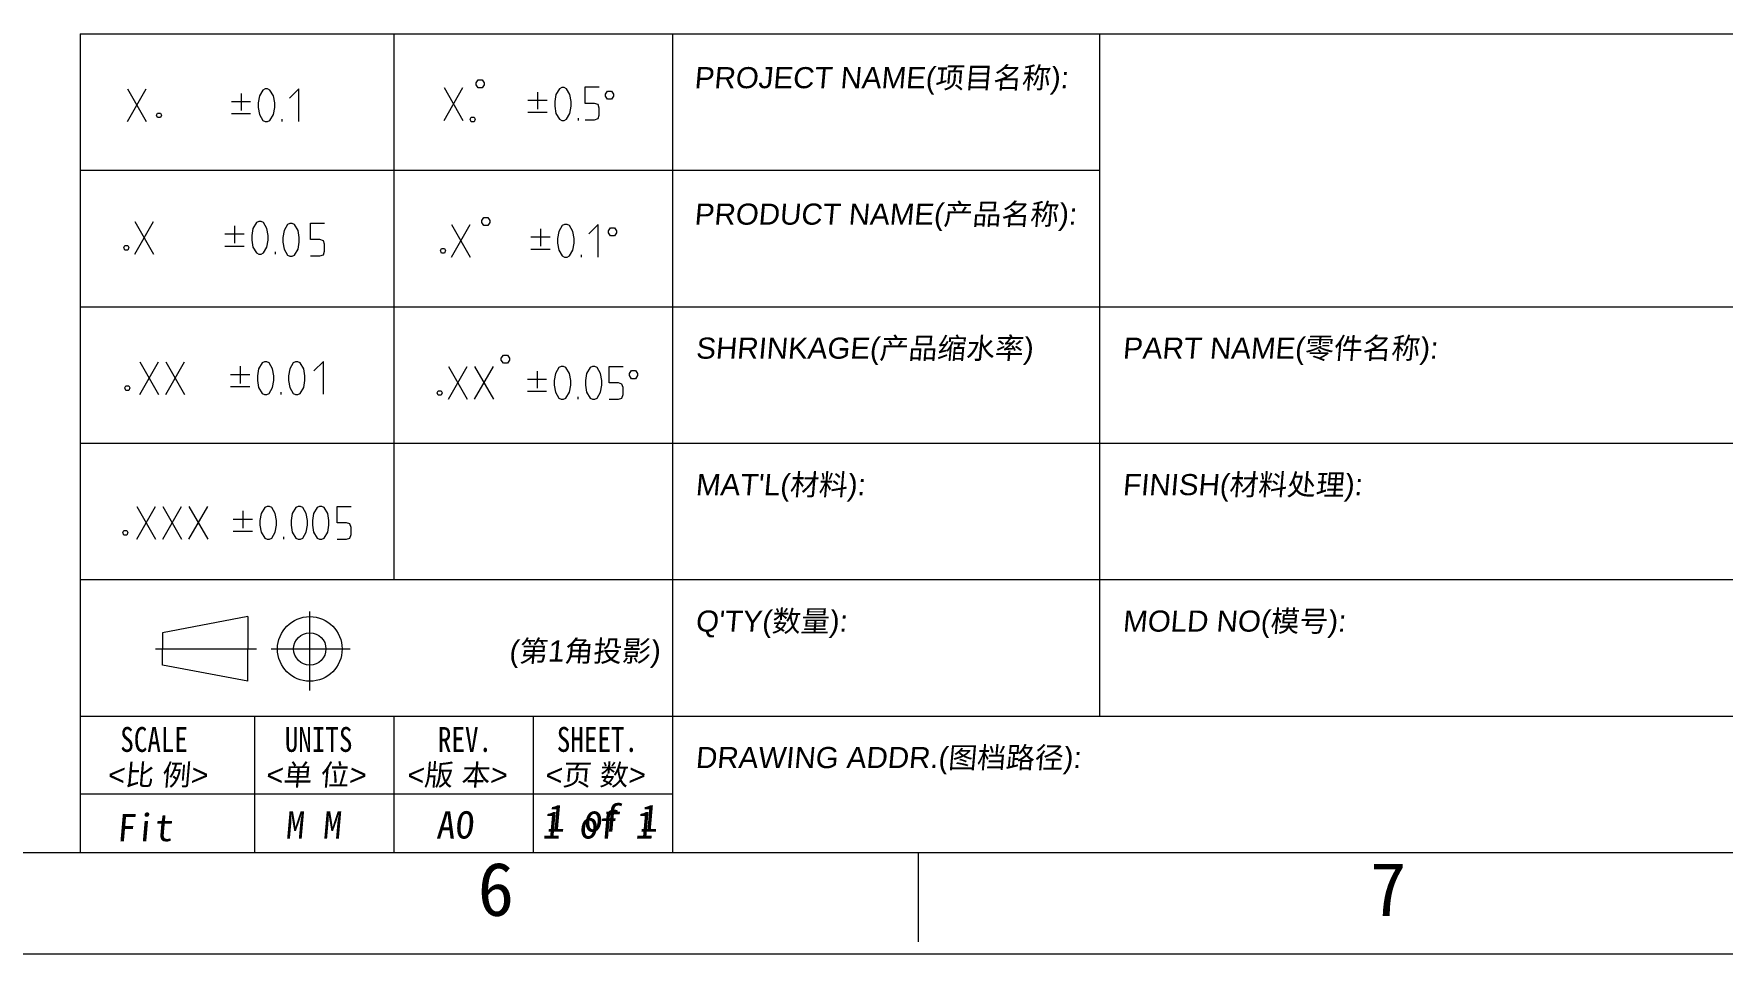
# Model space of a CAD drawing. Extents: x -144 to 4730, y -3845 to 502.
# Drawn here: x 1469.1 to 1558.2, y -3573 to -3524.4 of the extents above; entities that cross this region are included whole.
import ezdxf

# ---------------------------------------------------------------- set-up
doc = ezdxf.new("R2010")
doc.units = 0
doc.header["$LTSCALE"] = 15
doc.header["$MEASUREMENT"] = 0
doc.linetypes.add('CENTER', pattern=[0.6, 0.375, -0.075, 0.075, -0.075])
doc.layers.get('0').update_dxf_attribs({"linetype": 'CONTINUOUS'})
doc.layers.add('ce', color=1, linetype='CENTER', lineweight=5)
doc.layers.add('轮廊线', color=7, linetype='CONTINUOUS', lineweight=13)
doc.styles.get("Standard").update_dxf_attribs({"font": 'txt', "width": 0.8})
doc.styles.add('文字', font='宋体.ttf', dxfattribs={"oblique": 5})
doc.styles.add('标准', font='arial.ttf', dxfattribs={"oblique": 5})

# ---------------------------------------------------------------- blocks, each defined once
blk = doc.blocks.new('A4h')
at = {"layer": '轮廊线', "color": 7, "lineweight": 13}
for p, q in [((-252.81, 3.706), (-4.813, 3.706)), ((-60.738, 3.706), (-60.738, 0.454)), ((0, 0), (-257.518, 0))]:
    blk.add_line(p, q, dxfattribs=at)
at = {"layer": '轮廊线', "color": 7}
for s, p in [('6', (-76.788, 1.398)), ('7', (-44.273, 1.398))]:
    blk.add_text(s, height=1.951, dxfattribs=at).set_placement(p)

msp = doc.modelspace()

# ---------------------------------------------------------------- linework, layer by layer
at = {"layer": 'ce', "lineweight": 0}
for p, q in [((1483.65, -3559.09), (1483.65, -3554.936)), ((1483.65, -3559.09), (1483.65, -3554.936)), ((1475.502, -3556.905), (1480.84, -3556.905)), ((1475.502, -3556.905), (1480.84, -3556.905)), ((1481.604, -3556.905), (1485.774, -3556.905)), ((1481.604, -3556.905), (1485.774, -3556.905))]:
    msp.add_line(p, q, dxfattribs=at)
at = {"layer": '轮廊线', "color": 7, "linetype": 'Continuous', "lineweight": 9}
for p, q in [((1471.538, -3524.431), (1471.538, -3567.653)), ((1471.538, -3524.431), (1596.746, -3524.431)), ((1471.538, -3524.431), (1471.538, -3567.653)), ((1471.538, -3524.431), (1596.746, -3524.431)), ((1488.082, -3524.431), (1488.082, -3553.246)), ((1488.082, -3524.431), (1488.082, -3553.246)), ((1502.793, -3524.431), (1502.793, -3567.653)), ((1502.793, -3524.431), (1502.793, -3567.653)), ((1525.333, -3524.431), (1525.333, -3560.45)), ((1525.333, -3524.431), (1525.333, -3560.45)), ((1471.538, -3531.635), (1525.333, -3531.635)), ((1471.538, -3531.635), (1525.333, -3531.635)), ((1471.538, -3538.838), (1596.746, -3538.838)), ((1471.538, -3538.838), (1596.746, -3538.838)), ((1471.538, -3546.042), (1596.746, -3546.042)), ((1471.538, -3546.042), (1596.746, -3546.042)), ((1471.538, -3553.246), (1596.746, -3553.246)), ((1471.538, -3553.246), (1596.746, -3553.246)), ((1480.387, -3555.2), (1475.874, -3556.052)), ((1480.387, -3555.2), (1475.874, -3556.052)), ((1480.387, -3555.2), (1480.387, -3556.905)), ((1480.387, -3555.2), (1480.387, -3556.905)), ((1475.874, -3556.052), (1475.874, -3556.905)), ((1475.874, -3556.052), (1475.874, -3556.905)), ((1475.874, -3557.758), (1475.874, -3556.905)), ((1475.874, -3557.758), (1475.874, -3556.905)), ((1480.387, -3558.611), (1480.387, -3556.905)), ((1480.387, -3558.611), (1480.387, -3556.905)), ((1480.387, -3558.611), (1475.874, -3557.758)), ((1480.387, -3558.611), (1475.874, -3557.758)), ((1471.538, -3560.45), (1596.746, -3560.45)), ((1471.538, -3560.45), (1596.746, -3560.45)), ((1480.726, -3560.45), (1480.726, -3567.653)), ((1480.726, -3560.45), (1480.726, -3567.653)), ((1488.082, -3560.45), (1488.082, -3567.653)), ((1488.082, -3560.45), (1488.082, -3567.653)), ((1495.438, -3560.45), (1495.438, -3567.653)), ((1495.438, -3560.45), (1495.438, -3567.653)), ((1502.793, -3564.571), (1471.538, -3564.571)), ((1502.793, -3564.571), (1471.538, -3564.571))]:
    msp.add_line(p, q, dxfattribs=at)
at = {"layer": '轮廊线', "color": 3, "lineweight": 9}
for p, q in [((1474.027, -3527.339), (1475.015, -3529.068)), ((1474.027, -3529.068), (1475.015, -3527.339)), ((1474.027, -3527.339), (1475.015, -3529.068)), ((1474.027, -3529.068), (1475.015, -3527.339)), ((1480.023, -3527.578), (1480.023, -3528.483)), ((1480.023, -3527.578), (1480.023, -3528.483)), ((1481.178, -3527.401), (1480.993, -3527.709)), ((1481.178, -3527.401), (1480.993, -3527.709)), ((1481.302, -3527.339), (1481.178, -3527.401)), ((1481.302, -3527.339), (1481.178, -3527.401)), ((1481.425, -3527.339), (1481.302, -3527.339)), ((1481.425, -3527.339), (1481.302, -3527.339)), ((1481.549, -3527.401), (1481.425, -3527.339)), ((1481.549, -3527.401), (1481.425, -3527.339)), ((1481.734, -3527.709), (1481.549, -3527.401)), ((1481.734, -3527.709), (1481.549, -3527.401)), ((1483.065, -3527.339), (1482.571, -3527.833)), ((1483.065, -3527.339), (1482.571, -3527.833)), ((1483.065, -3529.068), (1483.065, -3527.339)), ((1483.065, -3529.068), (1483.065, -3527.339)), ((1490.735, -3527.273), (1491.723, -3529.002)), ((1490.735, -3529.002), (1491.723, -3527.273)), ((1490.735, -3527.273), (1491.723, -3529.002)), ((1490.735, -3529.002), (1491.723, -3527.273)), ((1492.429, -3527.015), (1492.535, -3526.856)), ((1492.429, -3527.015), (1492.535, -3526.856)), ((1492.429, -3527.122), (1492.429, -3527.015)), ((1492.429, -3527.122), (1492.429, -3527.015)), ((1492.535, -3527.281), (1492.429, -3527.122)), ((1492.535, -3527.281), (1492.429, -3527.122)), ((1492.535, -3526.856), (1492.748, -3526.856)), ((1492.535, -3526.856), (1492.748, -3526.856)), ((1492.748, -3527.281), (1492.535, -3527.281)), ((1492.748, -3527.281), (1492.535, -3527.281)), ((1492.748, -3526.856), (1492.854, -3527.015)), ((1492.748, -3526.856), (1492.854, -3527.015)), ((1492.854, -3527.122), (1492.748, -3527.281)), ((1492.854, -3527.122), (1492.748, -3527.281)), ((1492.854, -3527.015), (1492.854, -3527.122)), ((1492.854, -3527.015), (1492.854, -3527.122)), ((1495.669, -3527.513), (1495.669, -3528.417)), ((1495.669, -3527.513), (1495.669, -3528.417)), ((1496.639, -3527.644), (1496.577, -3528.014)), ((1496.639, -3527.644), (1496.577, -3528.014)), ((1496.824, -3527.335), (1496.639, -3527.644)), ((1496.824, -3527.335), (1496.639, -3527.644)), ((1496.948, -3527.273), (1496.824, -3527.335)), ((1496.948, -3527.273), (1496.824, -3527.335)), ((1497.071, -3527.273), (1496.948, -3527.273)), ((1497.071, -3527.273), (1496.948, -3527.273)), ((1497.195, -3527.335), (1497.071, -3527.273)), ((1497.195, -3527.335), (1497.071, -3527.273)), ((1497.38, -3527.644), (1497.195, -3527.335)), ((1497.38, -3527.644), (1497.195, -3527.335)), ((1497.442, -3528.014), (1497.38, -3527.644)), ((1497.442, -3528.014), (1497.38, -3527.644)), ((1498.187, -3527.241), (1498.928, -3527.241)), ((1498.187, -3528.106), (1498.187, -3527.241)), ((1498.187, -3527.241), (1498.928, -3527.241)), ((1498.187, -3528.106), (1498.187, -3527.241)), ((1499.259, -3527.619), (1499.365, -3527.46)), ((1499.259, -3527.619), (1499.365, -3527.46)), ((1499.259, -3527.726), (1499.259, -3527.619)), ((1499.259, -3527.726), (1499.259, -3527.619)), ((1499.365, -3527.46), (1499.578, -3527.46)), ((1499.365, -3527.46), (1499.578, -3527.46)), ((1499.578, -3527.46), (1499.684, -3527.619)), ((1499.578, -3527.46), (1499.684, -3527.619)), ((1499.684, -3527.619), (1499.684, -3527.726)), ((1499.684, -3527.619), (1499.684, -3527.726)), ((1479.517, -3528.004), (1480.528, -3528.004)), ((1479.517, -3528.004), (1480.528, -3528.004)), ((1480.993, -3527.709), (1480.931, -3528.08)), ((1480.993, -3527.709), (1480.931, -3528.08)), ((1480.931, -3528.08), (1480.931, -3528.327)), ((1480.931, -3528.08), (1480.931, -3528.327)), ((1480.931, -3528.327), (1480.993, -3528.698)), ((1480.931, -3528.327), (1480.993, -3528.698)), ((1481.796, -3528.08), (1481.734, -3527.709)), ((1481.796, -3528.08), (1481.734, -3527.709)), ((1481.734, -3528.698), (1481.796, -3528.327)), ((1481.734, -3528.698), (1481.796, -3528.327)), ((1481.796, -3528.327), (1481.796, -3528.08)), ((1481.796, -3528.327), (1481.796, -3528.08)), ((1495.163, -3527.938), (1496.174, -3527.938)), ((1495.163, -3527.938), (1496.174, -3527.938)), ((1495.163, -3528.577), (1496.174, -3528.577)), ((1495.163, -3528.577), (1496.174, -3528.577)), ((1496.577, -3528.014), (1496.577, -3528.261)), ((1496.577, -3528.014), (1496.577, -3528.261)), ((1496.577, -3528.261), (1496.639, -3528.632)), ((1496.577, -3528.261), (1496.639, -3528.632)), ((1497.38, -3528.632), (1497.442, -3528.261)), ((1497.38, -3528.632), (1497.442, -3528.261)), ((1497.442, -3528.261), (1497.442, -3528.014)), ((1497.442, -3528.261), (1497.442, -3528.014)), ((1498.681, -3528.106), (1498.187, -3528.106)), ((1498.681, -3528.106), (1498.187, -3528.106)), ((1498.866, -3528.168), (1498.681, -3528.106)), ((1498.866, -3528.168), (1498.681, -3528.106)), ((1498.928, -3528.353), (1498.866, -3528.168)), ((1498.928, -3528.353), (1498.866, -3528.168)), ((1498.928, -3528.724), (1498.928, -3528.353)), ((1498.928, -3528.724), (1498.928, -3528.353)), ((1499.365, -3527.885), (1499.259, -3527.726)), ((1499.365, -3527.885), (1499.259, -3527.726)), ((1499.578, -3527.885), (1499.365, -3527.885)), ((1499.578, -3527.885), (1499.365, -3527.885)), ((1499.684, -3527.726), (1499.578, -3527.885)), ((1499.684, -3527.726), (1499.578, -3527.885)), ((1475.562, -3528.722), (1475.615, -3528.616)), ((1475.562, -3528.722), (1475.615, -3528.616)), ((1475.615, -3528.855), (1475.562, -3528.722)), ((1475.615, -3528.855), (1475.562, -3528.722)), ((1475.615, -3528.616), (1475.775, -3528.616)), ((1475.615, -3528.616), (1475.775, -3528.616)), ((1475.775, -3528.855), (1475.615, -3528.855)), ((1475.775, -3528.855), (1475.615, -3528.855)), ((1475.775, -3528.616), (1475.828, -3528.722)), ((1475.775, -3528.616), (1475.828, -3528.722)), ((1475.828, -3528.722), (1475.775, -3528.855)), ((1475.828, -3528.722), (1475.775, -3528.855)), ((1479.517, -3528.642), (1480.528, -3528.642)), ((1479.517, -3528.642), (1480.528, -3528.642)), ((1480.993, -3528.698), (1481.178, -3529.006)), ((1480.993, -3528.698), (1481.178, -3529.006)), ((1481.178, -3529.006), (1481.302, -3529.068)), ((1481.178, -3529.006), (1481.302, -3529.068)), ((1481.302, -3529.068), (1481.425, -3529.068)), ((1481.302, -3529.068), (1481.425, -3529.068)), ((1481.425, -3529.068), (1481.549, -3529.006)), ((1481.425, -3529.068), (1481.549, -3529.006)), ((1481.549, -3529.006), (1481.734, -3528.698)), ((1481.549, -3529.006), (1481.734, -3528.698)), ((1482.184, -3529.068), (1482.184, -3528.945)), ((1482.184, -3529.068), (1482.184, -3528.945)), ((1492.107, -3528.945), (1492.16, -3528.838)), ((1492.107, -3528.945), (1492.16, -3528.838)), ((1492.16, -3529.078), (1492.107, -3528.945)), ((1492.16, -3529.078), (1492.107, -3528.945)), ((1492.16, -3528.838), (1492.319, -3528.838)), ((1492.16, -3528.838), (1492.319, -3528.838)), ((1492.319, -3529.078), (1492.16, -3529.078)), ((1492.319, -3529.078), (1492.16, -3529.078)), ((1492.319, -3528.838), (1492.373, -3528.945)), ((1492.319, -3528.838), (1492.373, -3528.945)), ((1492.373, -3528.945), (1492.319, -3529.078)), ((1492.373, -3528.945), (1492.319, -3529.078)), ((1496.639, -3528.632), (1496.824, -3528.941)), ((1496.639, -3528.632), (1496.824, -3528.941)), ((1496.824, -3528.941), (1496.948, -3529.002)), ((1496.824, -3528.941), (1496.948, -3529.002)), ((1496.948, -3529.002), (1497.071, -3529.002)), ((1496.948, -3529.002), (1497.071, -3529.002)), ((1497.071, -3529.002), (1497.195, -3528.941)), ((1497.071, -3529.002), (1497.195, -3528.941)), ((1497.195, -3528.941), (1497.38, -3528.632)), ((1497.195, -3528.941), (1497.38, -3528.632)), ((1497.83, -3529.002), (1497.83, -3528.879)), ((1497.83, -3529.002), (1497.83, -3528.879)), ((1498.187, -3528.971), (1498.681, -3528.971)), ((1498.187, -3528.971), (1498.681, -3528.971)), ((1498.681, -3528.971), (1498.866, -3528.909)), ((1498.681, -3528.971), (1498.866, -3528.909)), ((1498.866, -3528.909), (1498.928, -3528.724)), ((1498.866, -3528.909), (1498.928, -3528.724)), ((1474.417, -3534.333), (1475.405, -3536.062)), ((1474.417, -3536.062), (1475.405, -3534.333)), ((1474.417, -3534.333), (1475.405, -3536.062)), ((1474.417, -3536.062), (1475.405, -3534.333)), ((1479.674, -3534.573), (1479.674, -3535.477)), ((1479.674, -3534.573), (1479.674, -3535.477)), ((1480.644, -3534.704), (1480.583, -3535.074)), ((1480.644, -3534.704), (1480.583, -3535.074)), ((1480.83, -3534.395), (1480.644, -3534.704)), ((1480.83, -3534.395), (1480.644, -3534.704)), ((1480.953, -3534.333), (1480.83, -3534.395)), ((1480.953, -3534.333), (1480.83, -3534.395)), ((1481.077, -3534.333), (1480.953, -3534.333)), ((1481.077, -3534.333), (1480.953, -3534.333)), ((1481.2, -3534.395), (1481.077, -3534.333)), ((1481.2, -3534.395), (1481.077, -3534.333)), ((1481.386, -3534.704), (1481.2, -3534.395)), ((1481.386, -3534.704), (1481.2, -3534.395)), ((1481.447, -3535.074), (1481.386, -3534.704)), ((1481.447, -3535.074), (1481.386, -3534.704)), ((1482.291, -3534.814), (1482.229, -3535.184)), ((1482.291, -3534.814), (1482.229, -3535.184)), ((1482.476, -3534.505), (1482.291, -3534.814)), ((1482.476, -3534.505), (1482.291, -3534.814)), ((1482.599, -3534.443), (1482.476, -3534.505)), ((1482.599, -3534.443), (1482.476, -3534.505)), ((1482.723, -3534.443), (1482.599, -3534.443)), ((1482.723, -3534.443), (1482.599, -3534.443)), ((1482.846, -3534.505), (1482.723, -3534.443)), ((1482.846, -3534.505), (1482.723, -3534.443)), ((1483.032, -3534.814), (1482.846, -3534.505)), ((1483.032, -3534.814), (1482.846, -3534.505)), ((1483.094, -3535.184), (1483.032, -3534.814)), ((1483.094, -3535.184), (1483.032, -3534.814)), ((1483.685, -3534.426), (1484.426, -3534.426)), ((1483.685, -3535.291), (1483.685, -3534.426)), ((1483.685, -3534.426), (1484.426, -3534.426)), ((1483.685, -3535.291), (1483.685, -3534.426)), ((1491.123, -3534.493), (1492.111, -3536.222)), ((1491.123, -3536.222), (1492.111, -3534.493)), ((1491.123, -3534.493), (1492.111, -3536.222)), ((1491.123, -3536.222), (1492.111, -3534.493)), ((1491.123, -3534.493), (1492.111, -3536.222)), ((1491.123, -3536.222), (1492.111, -3534.493)), ((1491.123, -3534.493), (1492.111, -3536.222)), ((1491.123, -3536.222), (1492.111, -3534.493)), ((1492.731, -3534.283), (1492.837, -3534.123)), ((1492.731, -3534.283), (1492.837, -3534.123)), ((1492.731, -3534.389), (1492.731, -3534.283)), ((1492.731, -3534.389), (1492.731, -3534.283)), ((1492.837, -3534.549), (1492.731, -3534.389)), ((1492.837, -3534.549), (1492.731, -3534.389)), ((1492.837, -3534.123), (1493.05, -3534.123)), ((1492.837, -3534.123), (1493.05, -3534.123)), ((1493.05, -3534.549), (1492.837, -3534.549)), ((1493.05, -3534.549), (1492.837, -3534.549)), ((1493.05, -3534.123), (1493.157, -3534.283)), ((1493.05, -3534.123), (1493.157, -3534.283)), ((1493.157, -3534.389), (1493.05, -3534.549)), ((1493.157, -3534.389), (1493.05, -3534.549)), ((1493.157, -3534.283), (1493.157, -3534.389)), ((1493.157, -3534.283), (1493.157, -3534.389)), ((1495.821, -3534.732), (1495.821, -3535.637)), ((1495.821, -3534.732), (1495.821, -3535.637)), ((1495.821, -3534.732), (1495.821, -3535.637)), ((1495.821, -3534.732), (1495.821, -3535.637)), ((1496.976, -3534.555), (1496.791, -3534.863)), ((1496.976, -3534.555), (1496.791, -3534.863)), ((1496.976, -3534.555), (1496.791, -3534.863)), ((1496.976, -3534.555), (1496.791, -3534.863)), ((1497.099, -3534.493), (1496.976, -3534.555)), ((1497.099, -3534.493), (1496.976, -3534.555)), ((1497.099, -3534.493), (1496.976, -3534.555)), ((1497.099, -3534.493), (1496.976, -3534.555)), ((1497.223, -3534.493), (1497.099, -3534.493)), ((1497.223, -3534.493), (1497.099, -3534.493)), ((1497.223, -3534.493), (1497.099, -3534.493)), ((1497.223, -3534.493), (1497.099, -3534.493)), ((1497.346, -3534.555), (1497.223, -3534.493)), ((1497.346, -3534.555), (1497.223, -3534.493)), ((1497.346, -3534.555), (1497.223, -3534.493)), ((1497.346, -3534.555), (1497.223, -3534.493)), ((1497.532, -3534.863), (1497.346, -3534.555)), ((1497.532, -3534.863), (1497.346, -3534.555)), ((1497.532, -3534.863), (1497.346, -3534.555)), ((1497.532, -3534.863), (1497.346, -3534.555)), ((1498.863, -3534.493), (1498.369, -3534.987)), ((1498.863, -3534.493), (1498.369, -3534.987)), ((1498.863, -3534.493), (1498.369, -3534.987)), ((1498.863, -3534.493), (1498.369, -3534.987)), ((1498.863, -3536.222), (1498.863, -3534.493)), ((1498.863, -3536.222), (1498.863, -3534.493)), ((1498.863, -3536.222), (1498.863, -3534.493)), ((1498.863, -3536.222), (1498.863, -3534.493)), ((1499.411, -3534.839), (1499.517, -3534.679)), ((1499.411, -3534.839), (1499.517, -3534.679)), ((1499.411, -3534.839), (1499.517, -3534.679)), ((1499.411, -3534.839), (1499.517, -3534.679)), ((1499.517, -3534.679), (1499.73, -3534.679)), ((1499.517, -3534.679), (1499.73, -3534.679)), ((1499.517, -3534.679), (1499.73, -3534.679)), ((1499.517, -3534.679), (1499.73, -3534.679)), ((1499.73, -3534.679), (1499.836, -3534.839)), ((1499.73, -3534.679), (1499.836, -3534.839)), ((1499.73, -3534.679), (1499.836, -3534.839)), ((1499.73, -3534.679), (1499.836, -3534.839)), ((1473.838, -3535.716), (1473.891, -3535.61)), ((1473.838, -3535.716), (1473.891, -3535.61)), ((1473.891, -3535.61), (1474.051, -3535.61)), ((1473.891, -3535.61), (1474.051, -3535.61)), ((1474.051, -3535.61), (1474.104, -3535.716)), ((1474.051, -3535.61), (1474.104, -3535.716)), ((1479.169, -3534.998), (1480.18, -3534.998)), ((1479.169, -3534.998), (1480.18, -3534.998)), ((1479.169, -3535.637), (1480.18, -3535.637)), ((1479.169, -3535.637), (1480.18, -3535.637)), ((1480.583, -3535.074), (1480.583, -3535.321)), ((1480.583, -3535.074), (1480.583, -3535.321)), ((1480.583, -3535.321), (1480.644, -3535.692)), ((1480.583, -3535.321), (1480.644, -3535.692)), ((1480.644, -3535.692), (1480.83, -3536)), ((1480.644, -3535.692), (1480.83, -3536)), ((1481.2, -3536), (1481.386, -3535.692)), ((1481.2, -3536), (1481.386, -3535.692)), ((1481.386, -3535.692), (1481.447, -3535.321)), ((1481.386, -3535.692), (1481.447, -3535.321)), ((1481.447, -3535.321), (1481.447, -3535.074)), ((1481.447, -3535.321), (1481.447, -3535.074)), ((1482.229, -3535.184), (1482.229, -3535.431)), ((1482.229, -3535.184), (1482.229, -3535.431)), ((1482.229, -3535.431), (1482.291, -3535.802)), ((1482.229, -3535.431), (1482.291, -3535.802)), ((1483.032, -3535.802), (1483.094, -3535.431)), ((1483.032, -3535.802), (1483.094, -3535.431)), ((1483.094, -3535.431), (1483.094, -3535.184)), ((1483.094, -3535.431), (1483.094, -3535.184)), ((1484.179, -3535.291), (1483.685, -3535.291)), ((1484.179, -3535.291), (1483.685, -3535.291)), ((1484.364, -3535.353), (1484.179, -3535.291)), ((1484.364, -3535.353), (1484.179, -3535.291)), ((1484.426, -3535.538), (1484.364, -3535.353)), ((1484.426, -3535.538), (1484.364, -3535.353)), ((1484.426, -3535.909), (1484.426, -3535.538)), ((1484.426, -3535.909), (1484.426, -3535.538)), ((1495.315, -3535.158), (1496.326, -3535.158)), ((1495.315, -3535.158), (1496.326, -3535.158)), ((1495.315, -3535.158), (1496.326, -3535.158)), ((1495.315, -3535.158), (1496.326, -3535.158)), ((1496.791, -3534.863), (1496.729, -3535.234)), ((1496.791, -3534.863), (1496.729, -3535.234)), ((1496.791, -3534.863), (1496.729, -3535.234)), ((1496.791, -3534.863), (1496.729, -3535.234)), ((1496.729, -3535.234), (1496.729, -3535.481)), ((1496.729, -3535.234), (1496.729, -3535.481)), ((1496.729, -3535.234), (1496.729, -3535.481)), ((1496.729, -3535.234), (1496.729, -3535.481)), ((1496.729, -3535.481), (1496.791, -3535.851)), ((1496.729, -3535.481), (1496.791, -3535.851)), ((1496.729, -3535.481), (1496.791, -3535.851)), ((1496.729, -3535.481), (1496.791, -3535.851)), ((1497.594, -3535.234), (1497.532, -3534.863)), ((1497.594, -3535.234), (1497.532, -3534.863)), ((1497.594, -3535.234), (1497.532, -3534.863)), ((1497.594, -3535.234), (1497.532, -3534.863)), ((1497.532, -3535.851), (1497.594, -3535.481)), ((1497.532, -3535.851), (1497.594, -3535.481)), ((1497.532, -3535.851), (1497.594, -3535.481)), ((1497.532, -3535.851), (1497.594, -3535.481)), ((1497.594, -3535.481), (1497.594, -3535.234)), ((1497.594, -3535.481), (1497.594, -3535.234)), ((1497.594, -3535.481), (1497.594, -3535.234)), ((1497.594, -3535.481), (1497.594, -3535.234)), ((1499.411, -3534.945), (1499.411, -3534.839)), ((1499.411, -3534.945), (1499.411, -3534.839)), ((1499.411, -3534.945), (1499.411, -3534.839)), ((1499.411, -3534.945), (1499.411, -3534.839)), ((1499.517, -3535.105), (1499.411, -3534.945)), ((1499.517, -3535.105), (1499.411, -3534.945)), ((1499.517, -3535.105), (1499.411, -3534.945)), ((1499.517, -3535.105), (1499.411, -3534.945)), ((1499.73, -3535.105), (1499.517, -3535.105)), ((1499.73, -3535.105), (1499.517, -3535.105)), ((1499.73, -3535.105), (1499.517, -3535.105)), ((1499.73, -3535.105), (1499.517, -3535.105)), ((1499.836, -3534.945), (1499.73, -3535.105)), ((1499.836, -3534.945), (1499.73, -3535.105)), ((1499.836, -3534.945), (1499.73, -3535.105)), ((1499.836, -3534.945), (1499.73, -3535.105)), ((1499.836, -3534.839), (1499.836, -3534.945)), ((1499.836, -3534.839), (1499.836, -3534.945)), ((1499.836, -3534.839), (1499.836, -3534.945)), ((1499.836, -3534.839), (1499.836, -3534.945)), ((1473.891, -3535.849), (1473.838, -3535.716)), ((1473.891, -3535.849), (1473.838, -3535.716)), ((1474.051, -3535.849), (1473.891, -3535.849)), ((1474.051, -3535.849), (1473.891, -3535.849)), ((1474.104, -3535.716), (1474.051, -3535.849)), ((1474.104, -3535.716), (1474.051, -3535.849)), ((1480.83, -3536), (1480.953, -3536.062)), ((1480.83, -3536), (1480.953, -3536.062)), ((1480.953, -3536.062), (1481.077, -3536.062)), ((1480.953, -3536.062), (1481.077, -3536.062)), ((1481.077, -3536.062), (1481.2, -3536)), ((1481.077, -3536.062), (1481.2, -3536)), ((1481.835, -3536.062), (1481.835, -3535.939)), ((1481.835, -3536.062), (1481.835, -3535.939)), ((1482.291, -3535.802), (1482.476, -3536.11)), ((1482.291, -3535.802), (1482.476, -3536.11)), ((1482.476, -3536.11), (1482.599, -3536.172)), ((1482.476, -3536.11), (1482.599, -3536.172)), ((1482.599, -3536.172), (1482.723, -3536.172)), ((1482.599, -3536.172), (1482.723, -3536.172)), ((1482.723, -3536.172), (1482.846, -3536.11)), ((1482.723, -3536.172), (1482.846, -3536.11)), ((1482.846, -3536.11), (1483.032, -3535.802)), ((1482.846, -3536.11), (1483.032, -3535.802)), ((1483.685, -3536.156), (1484.179, -3536.156)), ((1483.685, -3536.156), (1484.179, -3536.156)), ((1484.179, -3536.156), (1484.364, -3536.094)), ((1484.179, -3536.156), (1484.364, -3536.094)), ((1484.364, -3536.094), (1484.426, -3535.909)), ((1484.364, -3536.094), (1484.426, -3535.909)), ((1490.548, -3535.876), (1490.602, -3535.77)), ((1490.548, -3535.876), (1490.602, -3535.77)), ((1490.548, -3535.876), (1490.602, -3535.77)), ((1490.548, -3535.876), (1490.602, -3535.77)), ((1490.602, -3536.009), (1490.548, -3535.876)), ((1490.602, -3536.009), (1490.548, -3535.876)), ((1490.602, -3536.009), (1490.548, -3535.876)), ((1490.602, -3536.009), (1490.548, -3535.876)), ((1490.602, -3535.77), (1490.761, -3535.77)), ((1490.602, -3535.77), (1490.761, -3535.77)), ((1490.602, -3535.77), (1490.761, -3535.77)), ((1490.602, -3535.77), (1490.761, -3535.77)), ((1490.761, -3536.009), (1490.602, -3536.009)), ((1490.761, -3536.009), (1490.602, -3536.009)), ((1490.761, -3536.009), (1490.602, -3536.009)), ((1490.761, -3536.009), (1490.602, -3536.009)), ((1490.761, -3535.77), (1490.815, -3535.876)), ((1490.761, -3535.77), (1490.815, -3535.876)), ((1490.761, -3535.77), (1490.815, -3535.876)), ((1490.761, -3535.77), (1490.815, -3535.876)), ((1490.815, -3535.876), (1490.761, -3536.009)), ((1490.815, -3535.876), (1490.761, -3536.009)), ((1490.815, -3535.876), (1490.761, -3536.009)), ((1490.815, -3535.876), (1490.761, -3536.009)), ((1495.315, -3535.796), (1496.326, -3535.796)), ((1495.315, -3535.796), (1496.326, -3535.796)), ((1495.315, -3535.796), (1496.326, -3535.796)), ((1495.315, -3535.796), (1496.326, -3535.796)), ((1496.791, -3535.851), (1496.976, -3536.16)), ((1496.791, -3535.851), (1496.976, -3536.16)), ((1496.791, -3535.851), (1496.976, -3536.16)), ((1496.791, -3535.851), (1496.976, -3536.16)), ((1496.976, -3536.16), (1497.099, -3536.222)), ((1496.976, -3536.16), (1497.099, -3536.222)), ((1496.976, -3536.16), (1497.099, -3536.222)), ((1496.976, -3536.16), (1497.099, -3536.222)), ((1497.099, -3536.222), (1497.223, -3536.222)), ((1497.099, -3536.222), (1497.223, -3536.222)), ((1497.099, -3536.222), (1497.223, -3536.222)), ((1497.099, -3536.222), (1497.223, -3536.222)), ((1497.223, -3536.222), (1497.346, -3536.16)), ((1497.223, -3536.222), (1497.346, -3536.16)), ((1497.223, -3536.222), (1497.346, -3536.16)), ((1497.223, -3536.222), (1497.346, -3536.16)), ((1497.346, -3536.16), (1497.532, -3535.851)), ((1497.346, -3536.16), (1497.532, -3535.851)), ((1497.346, -3536.16), (1497.532, -3535.851)), ((1497.346, -3536.16), (1497.532, -3535.851)), ((1497.981, -3536.222), (1497.981, -3536.098)), ((1497.981, -3536.222), (1497.981, -3536.098)), ((1497.981, -3536.222), (1497.981, -3536.098)), ((1497.981, -3536.222), (1497.981, -3536.098)), ((1474.674, -3541.746), (1475.662, -3543.475)), ((1474.674, -3543.475), (1475.662, -3541.746)), ((1474.674, -3541.746), (1475.662, -3543.475)), ((1474.674, -3543.475), (1475.662, -3541.746)), ((1476.05, -3541.746), (1477.038, -3543.475)), ((1476.05, -3543.475), (1477.038, -3541.746)), ((1476.05, -3541.746), (1477.038, -3543.475)), ((1476.05, -3543.475), (1477.038, -3541.746)), ((1481.133, -3541.807), (1480.947, -3542.116)), ((1481.133, -3541.807), (1480.947, -3542.116)), ((1481.256, -3541.746), (1481.133, -3541.807)), ((1481.256, -3541.746), (1481.133, -3541.807)), ((1481.38, -3541.746), (1481.256, -3541.746)), ((1481.38, -3541.746), (1481.256, -3541.746)), ((1481.503, -3541.807), (1481.38, -3541.746)), ((1481.503, -3541.807), (1481.38, -3541.746)), ((1481.688, -3542.116), (1481.503, -3541.807)), ((1481.688, -3542.116), (1481.503, -3541.807)), ((1482.773, -3541.807), (1482.588, -3542.116)), ((1482.773, -3541.807), (1482.588, -3542.116)), ((1482.896, -3541.746), (1482.773, -3541.807)), ((1482.896, -3541.746), (1482.773, -3541.807)), ((1483.02, -3541.746), (1482.896, -3541.746)), ((1483.02, -3541.746), (1482.896, -3541.746)), ((1483.143, -3541.807), (1483.02, -3541.746)), ((1483.143, -3541.807), (1483.02, -3541.746)), ((1483.329, -3542.116), (1483.143, -3541.807)), ((1483.329, -3542.116), (1483.143, -3541.807)), ((1484.364, -3541.728), (1483.87, -3542.222)), ((1484.364, -3541.728), (1483.87, -3542.222)), ((1484.364, -3543.457), (1484.364, -3541.728)), ((1484.364, -3543.457), (1484.364, -3541.728)), ((1493.757, -3541.55), (1493.863, -3541.39)), ((1493.757, -3541.55), (1493.863, -3541.39)), ((1493.757, -3541.656), (1493.757, -3541.55)), ((1493.757, -3541.656), (1493.757, -3541.55)), ((1493.863, -3541.816), (1493.757, -3541.656)), ((1493.863, -3541.816), (1493.757, -3541.656)), ((1493.863, -3541.39), (1494.076, -3541.39)), ((1493.863, -3541.39), (1494.076, -3541.39)), ((1494.076, -3541.816), (1493.863, -3541.816)), ((1494.076, -3541.816), (1493.863, -3541.816)), ((1494.076, -3541.39), (1494.182, -3541.55)), ((1494.076, -3541.39), (1494.182, -3541.55)), ((1494.182, -3541.656), (1494.076, -3541.816)), ((1494.182, -3541.656), (1494.076, -3541.816)), ((1494.182, -3541.55), (1494.182, -3541.656)), ((1494.182, -3541.55), (1494.182, -3541.656)), ((1479.472, -3542.411), (1480.483, -3542.411)), ((1479.472, -3542.411), (1480.483, -3542.411)), ((1479.977, -3541.985), (1479.977, -3542.889)), ((1479.977, -3541.985), (1479.977, -3542.889)), ((1480.947, -3542.116), (1480.886, -3542.487)), ((1480.947, -3542.116), (1480.886, -3542.487)), ((1480.886, -3542.487), (1480.886, -3542.734)), ((1480.886, -3542.487), (1480.886, -3542.734)), ((1480.886, -3542.734), (1480.947, -3543.104)), ((1480.886, -3542.734), (1480.947, -3543.104)), ((1481.75, -3542.487), (1481.688, -3542.116)), ((1481.75, -3542.487), (1481.688, -3542.116)), ((1481.688, -3543.104), (1481.75, -3542.734)), ((1481.688, -3543.104), (1481.75, -3542.734)), ((1481.75, -3542.734), (1481.75, -3542.487)), ((1481.75, -3542.734), (1481.75, -3542.487)), ((1482.588, -3542.116), (1482.526, -3542.487)), ((1482.588, -3542.116), (1482.526, -3542.487)), ((1482.526, -3542.487), (1482.526, -3542.734)), ((1482.526, -3542.487), (1482.526, -3542.734)), ((1482.526, -3542.734), (1482.588, -3543.104)), ((1482.526, -3542.734), (1482.588, -3543.104)), ((1483.39, -3542.487), (1483.329, -3542.116)), ((1483.39, -3542.487), (1483.329, -3542.116)), ((1483.329, -3543.104), (1483.39, -3542.734)), ((1483.329, -3543.104), (1483.39, -3542.734)), ((1483.39, -3542.734), (1483.39, -3542.487)), ((1483.39, -3542.734), (1483.39, -3542.487)), ((1490.972, -3541.994), (1491.96, -3543.723)), ((1490.972, -3543.723), (1491.96, -3541.994)), ((1490.972, -3541.994), (1491.96, -3543.723)), ((1490.972, -3543.723), (1491.96, -3541.994)), ((1492.348, -3541.994), (1493.336, -3543.723)), ((1492.348, -3543.723), (1493.336, -3541.994)), ((1492.348, -3541.994), (1493.336, -3543.723)), ((1492.348, -3543.723), (1493.336, -3541.994)), ((1495.139, -3542.659), (1496.149, -3542.659)), ((1495.139, -3542.659), (1496.149, -3542.659)), ((1495.644, -3542.233), (1495.644, -3543.138)), ((1495.644, -3542.233), (1495.644, -3543.138)), ((1496.614, -3542.364), (1496.552, -3542.735)), ((1496.614, -3542.364), (1496.552, -3542.735)), ((1496.552, -3542.735), (1496.552, -3542.982)), ((1496.552, -3542.735), (1496.552, -3542.982)), ((1496.799, -3542.056), (1496.614, -3542.364)), ((1496.799, -3542.056), (1496.614, -3542.364)), ((1496.923, -3541.994), (1496.799, -3542.056)), ((1496.923, -3541.994), (1496.799, -3542.056)), ((1497.046, -3541.994), (1496.923, -3541.994)), ((1497.046, -3541.994), (1496.923, -3541.994)), ((1497.17, -3542.056), (1497.046, -3541.994)), ((1497.17, -3542.056), (1497.046, -3541.994)), ((1497.355, -3542.364), (1497.17, -3542.056)), ((1497.355, -3542.364), (1497.17, -3542.056)), ((1497.417, -3542.735), (1497.355, -3542.364)), ((1497.417, -3542.735), (1497.355, -3542.364)), ((1497.417, -3542.982), (1497.417, -3542.735)), ((1497.417, -3542.982), (1497.417, -3542.735)), ((1498.254, -3542.364), (1498.193, -3542.735)), ((1498.254, -3542.364), (1498.193, -3542.735)), ((1498.193, -3542.735), (1498.193, -3542.982)), ((1498.193, -3542.735), (1498.193, -3542.982)), ((1498.44, -3542.056), (1498.254, -3542.364)), ((1498.44, -3542.056), (1498.254, -3542.364)), ((1498.563, -3541.994), (1498.44, -3542.056)), ((1498.563, -3541.994), (1498.44, -3542.056)), ((1498.687, -3541.994), (1498.563, -3541.994)), ((1498.687, -3541.994), (1498.563, -3541.994)), ((1498.81, -3542.056), (1498.687, -3541.994)), ((1498.81, -3542.056), (1498.687, -3541.994)), ((1498.995, -3542.364), (1498.81, -3542.056)), ((1498.995, -3542.364), (1498.81, -3542.056)), ((1499.057, -3542.735), (1498.995, -3542.364)), ((1499.057, -3542.735), (1498.995, -3542.364)), ((1499.057, -3542.982), (1499.057, -3542.735)), ((1499.057, -3542.982), (1499.057, -3542.735)), ((1499.445, -3541.994), (1500.186, -3541.994)), ((1499.445, -3542.858), (1499.445, -3541.994)), ((1499.445, -3541.994), (1500.186, -3541.994)), ((1499.445, -3542.858), (1499.445, -3541.994)), ((1500.517, -3542.372), (1500.623, -3542.212)), ((1500.517, -3542.372), (1500.623, -3542.212)), ((1500.517, -3542.478), (1500.517, -3542.372)), ((1500.517, -3542.478), (1500.517, -3542.372)), ((1500.623, -3542.638), (1500.517, -3542.478)), ((1500.623, -3542.638), (1500.517, -3542.478)), ((1500.623, -3542.212), (1500.836, -3542.212)), ((1500.623, -3542.212), (1500.836, -3542.212)), ((1500.836, -3542.638), (1500.623, -3542.638)), ((1500.836, -3542.638), (1500.623, -3542.638)), ((1500.836, -3542.212), (1500.942, -3542.372)), ((1500.836, -3542.212), (1500.942, -3542.372)), ((1500.942, -3542.478), (1500.836, -3542.638)), ((1500.942, -3542.478), (1500.836, -3542.638)), ((1500.942, -3542.372), (1500.942, -3542.478)), ((1500.942, -3542.372), (1500.942, -3542.478)), ((1473.894, -3543.129), (1473.947, -3543.022)), ((1473.894, -3543.129), (1473.947, -3543.022)), ((1473.947, -3543.262), (1473.894, -3543.129)), ((1473.947, -3543.262), (1473.894, -3543.129)), ((1473.947, -3543.022), (1474.107, -3543.022)), ((1473.947, -3543.022), (1474.107, -3543.022)), ((1474.107, -3543.262), (1473.947, -3543.262)), ((1474.107, -3543.262), (1473.947, -3543.262)), ((1474.107, -3543.022), (1474.16, -3543.129)), ((1474.107, -3543.022), (1474.16, -3543.129)), ((1474.16, -3543.129), (1474.107, -3543.262)), ((1474.16, -3543.129), (1474.107, -3543.262)), ((1479.472, -3543.049), (1480.483, -3543.049)), ((1479.472, -3543.049), (1480.483, -3543.049)), ((1480.947, -3543.104), (1481.133, -3543.413)), ((1480.947, -3543.104), (1481.133, -3543.413)), ((1481.133, -3543.413), (1481.256, -3543.475)), ((1481.133, -3543.413), (1481.256, -3543.475)), ((1481.256, -3543.475), (1481.38, -3543.475)), ((1481.256, -3543.475), (1481.38, -3543.475)), ((1481.38, -3543.475), (1481.503, -3543.413)), ((1481.38, -3543.475), (1481.503, -3543.413)), ((1481.503, -3543.413), (1481.688, -3543.104)), ((1481.503, -3543.413), (1481.688, -3543.104)), ((1482.138, -3543.475), (1482.138, -3543.351)), ((1482.138, -3543.475), (1482.138, -3543.351)), ((1482.588, -3543.104), (1482.773, -3543.413)), ((1482.588, -3543.104), (1482.773, -3543.413)), ((1482.773, -3543.413), (1482.896, -3543.475)), ((1482.773, -3543.413), (1482.896, -3543.475)), ((1482.896, -3543.475), (1483.02, -3543.475)), ((1482.896, -3543.475), (1483.02, -3543.475)), ((1483.02, -3543.475), (1483.143, -3543.413)), ((1483.02, -3543.475), (1483.143, -3543.413)), ((1483.143, -3543.413), (1483.329, -3543.104)), ((1483.143, -3543.413), (1483.329, -3543.104)), ((1490.367, -3543.377), (1490.42, -3543.271)), ((1490.367, -3543.377), (1490.42, -3543.271)), ((1490.42, -3543.51), (1490.367, -3543.377)), ((1490.42, -3543.51), (1490.367, -3543.377)), ((1490.42, -3543.271), (1490.579, -3543.271)), ((1490.42, -3543.271), (1490.579, -3543.271)), ((1490.579, -3543.51), (1490.42, -3543.51)), ((1490.579, -3543.51), (1490.42, -3543.51)), ((1490.579, -3543.271), (1490.633, -3543.377)), ((1490.579, -3543.271), (1490.633, -3543.377)), ((1490.633, -3543.377), (1490.579, -3543.51)), ((1490.633, -3543.377), (1490.579, -3543.51)), ((1495.139, -3543.297), (1496.149, -3543.297)), ((1495.139, -3543.297), (1496.149, -3543.297)), ((1496.552, -3542.982), (1496.614, -3543.352)), ((1496.552, -3542.982), (1496.614, -3543.352)), ((1496.614, -3543.352), (1496.799, -3543.661)), ((1496.614, -3543.352), (1496.799, -3543.661)), ((1496.799, -3543.661), (1496.923, -3543.723)), ((1496.799, -3543.661), (1496.923, -3543.723)), ((1496.923, -3543.723), (1497.046, -3543.723)), ((1496.923, -3543.723), (1497.046, -3543.723)), ((1497.046, -3543.723), (1497.17, -3543.661)), ((1497.046, -3543.723), (1497.17, -3543.661)), ((1497.17, -3543.661), (1497.355, -3543.352)), ((1497.17, -3543.661), (1497.355, -3543.352)), ((1497.355, -3543.352), (1497.417, -3542.982)), ((1497.355, -3543.352), (1497.417, -3542.982)), ((1497.805, -3543.723), (1497.805, -3543.599)), ((1497.805, -3543.723), (1497.805, -3543.599)), ((1498.193, -3542.982), (1498.254, -3543.352)), ((1498.193, -3542.982), (1498.254, -3543.352)), ((1498.254, -3543.352), (1498.44, -3543.661)), ((1498.254, -3543.352), (1498.44, -3543.661)), ((1498.44, -3543.661), (1498.563, -3543.723)), ((1498.44, -3543.661), (1498.563, -3543.723)), ((1498.563, -3543.723), (1498.687, -3543.723)), ((1498.563, -3543.723), (1498.687, -3543.723)), ((1498.687, -3543.723), (1498.81, -3543.661)), ((1498.687, -3543.723), (1498.81, -3543.661)), ((1498.81, -3543.661), (1498.995, -3543.352)), ((1498.81, -3543.661), (1498.995, -3543.352)), ((1498.995, -3543.352), (1499.057, -3542.982)), ((1498.995, -3543.352), (1499.057, -3542.982)), ((1499.939, -3542.858), (1499.445, -3542.858)), ((1499.939, -3542.858), (1499.445, -3542.858)), ((1499.445, -3543.723), (1499.939, -3543.723)), ((1499.445, -3543.723), (1499.939, -3543.723)), ((1500.124, -3542.92), (1499.939, -3542.858)), ((1500.124, -3542.92), (1499.939, -3542.858)), ((1499.939, -3543.723), (1500.124, -3543.661)), ((1499.939, -3543.723), (1500.124, -3543.661)), ((1500.186, -3543.105), (1500.124, -3542.92)), ((1500.186, -3543.105), (1500.124, -3542.92)), ((1500.124, -3543.661), (1500.186, -3543.476)), ((1500.124, -3543.661), (1500.186, -3543.476)), ((1500.186, -3543.476), (1500.186, -3543.105)), ((1500.186, -3543.476), (1500.186, -3543.105)), ((1474.523, -3549.381), (1475.511, -3551.11)), ((1474.523, -3551.11), (1475.511, -3549.381)), ((1474.523, -3549.381), (1475.511, -3551.11)), ((1474.523, -3551.11), (1475.511, -3549.381)), ((1475.899, -3549.381), (1476.887, -3551.11)), ((1475.899, -3551.11), (1476.887, -3549.381)), ((1475.899, -3549.381), (1476.887, -3551.11)), ((1475.899, -3551.11), (1476.887, -3549.381)), ((1477.274, -3549.381), (1478.263, -3551.11)), ((1477.274, -3551.11), (1478.263, -3549.381)), ((1477.274, -3549.381), (1478.263, -3551.11)), ((1477.274, -3551.11), (1478.263, -3549.381)), ((1480.113, -3549.621), (1480.113, -3550.525)), ((1480.113, -3549.621), (1480.113, -3550.525)), ((1481.083, -3549.752), (1481.021, -3550.122)), ((1481.083, -3549.752), (1481.021, -3550.122)), ((1481.268, -3549.443), (1481.083, -3549.752)), ((1481.268, -3549.443), (1481.083, -3549.752)), ((1481.392, -3549.381), (1481.268, -3549.443)), ((1481.392, -3549.381), (1481.268, -3549.443)), ((1481.515, -3549.381), (1481.392, -3549.381)), ((1481.515, -3549.381), (1481.392, -3549.381)), ((1481.639, -3549.443), (1481.515, -3549.381)), ((1481.639, -3549.443), (1481.515, -3549.381)), ((1481.824, -3549.752), (1481.639, -3549.443)), ((1481.824, -3549.752), (1481.639, -3549.443)), ((1481.886, -3550.122), (1481.824, -3549.752)), ((1481.886, -3550.122), (1481.824, -3549.752)), ((1482.723, -3549.752), (1482.661, -3550.122)), ((1482.723, -3549.752), (1482.661, -3550.122)), ((1482.908, -3549.443), (1482.723, -3549.752)), ((1482.908, -3549.443), (1482.723, -3549.752)), ((1483.032, -3549.381), (1482.908, -3549.443)), ((1483.032, -3549.381), (1482.908, -3549.443)), ((1483.155, -3549.381), (1483.032, -3549.381)), ((1483.155, -3549.381), (1483.032, -3549.381)), ((1483.279, -3549.443), (1483.155, -3549.381)), ((1483.279, -3549.443), (1483.155, -3549.381)), ((1483.464, -3549.752), (1483.279, -3549.443)), ((1483.464, -3549.752), (1483.279, -3549.443)), ((1483.526, -3550.122), (1483.464, -3549.752)), ((1483.526, -3550.122), (1483.464, -3549.752)), ((1483.852, -3549.752), (1483.79, -3550.122)), ((1483.852, -3549.752), (1483.79, -3550.122)), ((1484.037, -3549.443), (1483.852, -3549.752)), ((1484.037, -3549.443), (1483.852, -3549.752)), ((1484.16, -3549.381), (1484.037, -3549.443)), ((1484.16, -3549.381), (1484.037, -3549.443)), ((1484.284, -3549.381), (1484.16, -3549.381)), ((1484.284, -3549.381), (1484.16, -3549.381)), ((1484.407, -3549.443), (1484.284, -3549.381)), ((1484.407, -3549.443), (1484.284, -3549.381)), ((1484.593, -3549.752), (1484.407, -3549.443)), ((1484.593, -3549.752), (1484.407, -3549.443)), ((1484.654, -3550.122), (1484.593, -3549.752)), ((1484.654, -3550.122), (1484.593, -3549.752)), ((1485.091, -3549.382), (1485.832, -3549.382)), ((1485.091, -3550.247), (1485.091, -3549.382)), ((1485.091, -3549.382), (1485.832, -3549.382)), ((1485.091, -3550.247), (1485.091, -3549.382)), ((1473.782, -3550.764), (1473.836, -3550.658)), ((1473.782, -3550.764), (1473.836, -3550.658)), ((1473.836, -3550.897), (1473.782, -3550.764)), ((1473.836, -3550.897), (1473.782, -3550.764)), ((1473.836, -3550.658), (1473.995, -3550.658)), ((1473.836, -3550.658), (1473.995, -3550.658)), ((1473.995, -3550.658), (1474.048, -3550.764)), ((1473.995, -3550.658), (1474.048, -3550.764)), ((1474.048, -3550.764), (1473.995, -3550.897)), ((1474.048, -3550.764), (1473.995, -3550.897)), ((1479.607, -3550.046), (1480.618, -3550.046)), ((1479.607, -3550.046), (1480.618, -3550.046)), ((1479.607, -3550.685), (1480.618, -3550.685)), ((1479.607, -3550.685), (1480.618, -3550.685)), ((1481.021, -3550.122), (1481.021, -3550.369)), ((1481.021, -3550.122), (1481.021, -3550.369)), ((1481.021, -3550.369), (1481.083, -3550.74)), ((1481.021, -3550.369), (1481.083, -3550.74)), ((1481.083, -3550.74), (1481.268, -3551.049)), ((1481.083, -3550.74), (1481.268, -3551.049)), ((1481.639, -3551.049), (1481.824, -3550.74)), ((1481.639, -3551.049), (1481.824, -3550.74)), ((1481.824, -3550.74), (1481.886, -3550.369)), ((1481.824, -3550.74), (1481.886, -3550.369)), ((1481.886, -3550.369), (1481.886, -3550.122)), ((1481.886, -3550.369), (1481.886, -3550.122)), ((1482.661, -3550.122), (1482.661, -3550.369)), ((1482.661, -3550.122), (1482.661, -3550.369)), ((1482.661, -3550.369), (1482.723, -3550.74)), ((1482.661, -3550.369), (1482.723, -3550.74)), ((1482.723, -3550.74), (1482.908, -3551.049)), ((1482.723, -3550.74), (1482.908, -3551.049)), ((1483.279, -3551.049), (1483.464, -3550.74)), ((1483.279, -3551.049), (1483.464, -3550.74)), ((1483.464, -3550.74), (1483.526, -3550.369)), ((1483.464, -3550.74), (1483.526, -3550.369)), ((1483.526, -3550.369), (1483.526, -3550.122)), ((1483.526, -3550.369), (1483.526, -3550.122)), ((1483.79, -3550.122), (1483.79, -3550.369)), ((1483.79, -3550.122), (1483.79, -3550.369)), ((1483.79, -3550.369), (1483.852, -3550.74)), ((1483.79, -3550.369), (1483.852, -3550.74)), ((1483.852, -3550.74), (1484.037, -3551.049)), ((1483.852, -3550.74), (1484.037, -3551.049)), ((1484.407, -3551.049), (1484.593, -3550.74)), ((1484.407, -3551.049), (1484.593, -3550.74)), ((1484.593, -3550.74), (1484.654, -3550.369)), ((1484.593, -3550.74), (1484.654, -3550.369)), ((1484.654, -3550.369), (1484.654, -3550.122)), ((1484.654, -3550.369), (1484.654, -3550.122)), ((1485.585, -3550.247), (1485.091, -3550.247)), ((1485.585, -3550.247), (1485.091, -3550.247)), ((1485.77, -3550.309), (1485.585, -3550.247)), ((1485.77, -3550.309), (1485.585, -3550.247)), ((1485.832, -3550.494), (1485.77, -3550.309)), ((1485.832, -3550.494), (1485.77, -3550.309)), ((1485.832, -3550.864), (1485.832, -3550.494)), ((1485.832, -3550.864), (1485.832, -3550.494)), ((1473.995, -3550.897), (1473.836, -3550.897)), ((1473.995, -3550.897), (1473.836, -3550.897)), ((1481.268, -3551.049), (1481.392, -3551.11)), ((1481.268, -3551.049), (1481.392, -3551.11)), ((1481.392, -3551.11), (1481.515, -3551.11)), ((1481.392, -3551.11), (1481.515, -3551.11)), ((1481.515, -3551.11), (1481.639, -3551.049)), ((1481.515, -3551.11), (1481.639, -3551.049)), ((1482.274, -3551.11), (1482.274, -3550.987)), ((1482.274, -3551.11), (1482.274, -3550.987)), ((1482.908, -3551.049), (1483.032, -3551.11)), ((1482.908, -3551.049), (1483.032, -3551.11)), ((1483.032, -3551.11), (1483.155, -3551.11)), ((1483.032, -3551.11), (1483.155, -3551.11)), ((1483.155, -3551.11), (1483.279, -3551.049)), ((1483.155, -3551.11), (1483.279, -3551.049)), ((1484.037, -3551.049), (1484.16, -3551.11)), ((1484.037, -3551.049), (1484.16, -3551.11)), ((1484.16, -3551.11), (1484.284, -3551.11)), ((1484.16, -3551.11), (1484.284, -3551.11)), ((1484.284, -3551.11), (1484.407, -3551.049)), ((1484.284, -3551.11), (1484.407, -3551.049)), ((1485.091, -3551.111), (1485.585, -3551.111)), ((1485.091, -3551.111), (1485.585, -3551.111)), ((1485.585, -3551.111), (1485.77, -3551.05)), ((1485.585, -3551.111), (1485.77, -3551.05)), ((1485.77, -3551.05), (1485.832, -3550.864)), ((1485.77, -3551.05), (1485.832, -3550.864))]:
    msp.add_line(p, q, dxfattribs=at)
at = {"layer": '轮廊线'}
for p in [(1471.538, -3567.653), (1471.538, -3567.653), (1471.542, -3567.653), (1471.542, -3567.653), (1502.84, -3567.653), (1502.84, -3567.653), (1502.843, -3567.653), (1502.843, -3567.653)]:
    msp.add_line(p, (1596.746, -3567.653), dxfattribs=at)
at = {"layer": '轮廊线', "color": 7, "linetype": 'Continuous', "lineweight": 9}
for radius in [1.706, 1.706, 0.853, 0.853]:
    msp.add_circle((1483.65, -3556.905), radius, dxfattribs=at)

# ---------------------------------------------------------------- block references
at = {"layer": '轮廊线', "ltscale": 0.5, "xscale": 1.448249236796528, "yscale": 1.448249236794847, "zscale": 1.44824923679417}
msp.add_blockref('A4h', (1603.716, -3573.02), dxfattribs=at)

# ---------------------------------------------------------------- texts
at = {"style": '文字', "oblique": 5}
for s, p in [('Fit', (1473.46, -3567.054)), ('M M', (1482.349, -3566.913)), ('AO', (1490.316, -3566.913)), ('1 of 1', (1495.893, -3566.913))]:
    msp.add_text(s, height=1.4409, dxfattribs=at).set_placement(p)
at = {"layer": '轮廊线', "color": 3, "style": '标准', "oblique": 5}
for s, height, p in [('PROJECT NAME(项目名称):', 1.11434, (1503.928, -3527.306)), ('PRODUCT NAME(产品名称):', 1.11434, (1503.928, -3534.509)), ('SHRINKAGE(产品缩水率)', 1.11434, (1504.007, -3541.584)), ('PART NAME(零件名称):', 1.11434, (1526.534, -3541.583)), ("MAT'L(材料):", 1.1143, (1503.994, -3548.788)), ('FINISH(材料处理):', 1.11434, (1526.533, -3548.788)), ("Q'TY(数量):", 1.1143, (1503.994, -3555.991)), ('MOLD NO(模号):', 1.11434, (1526.534, -3555.991)), ('(第1角投影)', 1.1143, (1494.151, -3557.573)), ('DRAWING ADDR.(图档路径):', 1.11434, (1503.994, -3563.195)), ('<比 例>', 1.1143, (1472.963, -3564.107)), ('<单 位>', 1.1143, (1481.317, -3564.107)), ('<版 本>', 1.1143, (1488.76, -3564.107)), ('<页 数>', 1.1143, (1496.05, -3564.107))]:
    msp.add_text(s, height=height, dxfattribs=at).set_placement(p)
at = {"layer": '轮廊线', "color": 3, "lineweight": 9, "ltscale": 0.5, "width": 0.8}
for s, p in [('SCALE', (1473.647, -3562.339)), ('SCALE', (1473.647, -3562.339)), ('UNITS', (1482.328, -3562.338)), ('UNITS', (1482.328, -3562.338)), ('REV.', (1490.409, -3562.338)), ('REV.', (1490.409, -3562.338)), ('SHEET.', (1496.685, -3562.338)), ('SHEET.', (1496.685, -3562.338))]:
    msp.add_text(s, height=1.313, dxfattribs=at).set_placement(p)
at = {"layer": '轮廊线', "ltscale": 0.5, "insert": (1496.125, -3565.112), "char_height": 1.80111, "width": 31.88763, "attachment_point": 1, "style": '文字'}
msp.add_mtext('{\\H0.8x;1 of 1}', dxfattribs=at)

doc.saveas('drawing.dxf')
